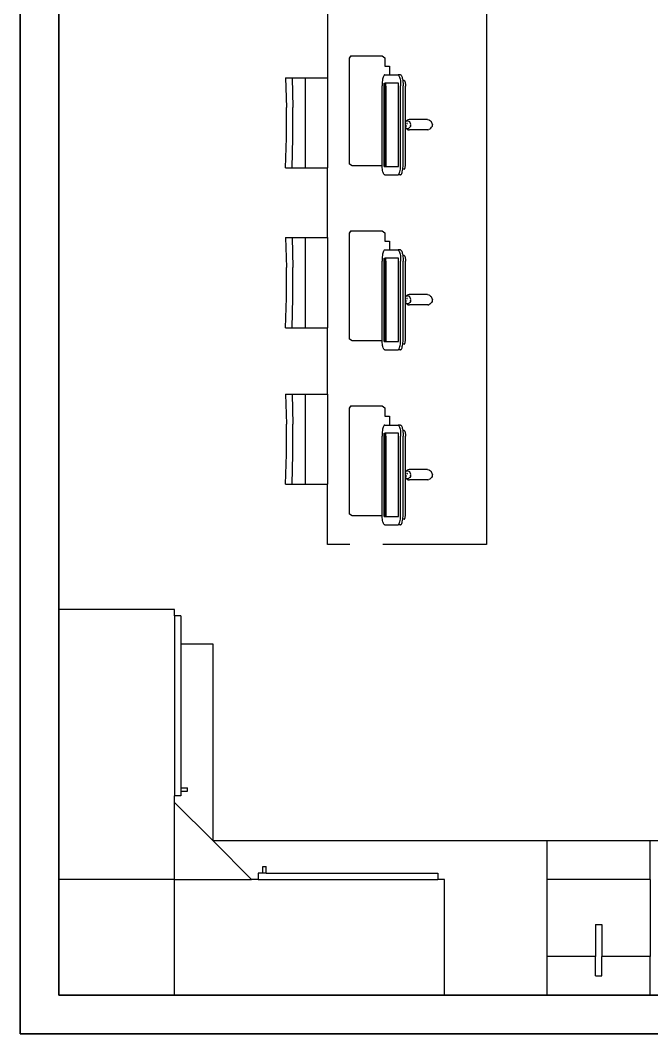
# Model space of a CAD drawing. Header units: inches. Extents: x 1 to 470, y -1 to 318.
# Drawn here: x 0.8 to 99.1, y -0.6 to 157.1 of the extents above; entities that cross this region are included whole.
import ezdxf

# ---------------------------------------------------------------- set-up
doc = ezdxf.new("R2010")
doc.units = ezdxf.units.IN
doc.header["$MEASUREMENT"] = 0
doc.layers.add('wall', color=6, linetype='Continuous', lineweight=35)

# ---------------------------------------------------------------- blocks, each defined once
blk = doc.blocks.new('computer classroom pl')
for p, q in [((206.64, 570.95), (206.64, 588.95)), ((248.64, 570.95), (248.64, 588.95)), ((188.64, 570.95), (206.64, 570.95)), ((206.64, 570.95), (206.64, 558.95)), ((206.64, 570.95), (218.64, 570.95)), ((212.64, 564.95), (218.64, 570.95)), ((218.64, 570.95), (219.64, 570.95)), ((219.64, 569.95), (219.64, 570.95)), ((247.64, 570.95), (219.64, 570.95)), ((247.64, 570.95), (248.64, 570.95)), ((247.64, 569.95), (247.64, 570.95)), ((220.39, 569.95), (219.64, 569.95)), ((220.39, 569.95), (220.39, 568.95)), ((220.89, 569.95), (220.39, 569.95)), ((243.23, 569.95), (220.89, 569.95)), ((220.89, 569.95), (220.89, 568.95)), ((243.23, 564.95), (243.23, 569.95)), ((247.64, 569.95), (243.23, 569.95)), ((220.39, 568.95), (220.89, 568.95)), ((206.64, 558.95), (212.64, 564.95)), ((212.64, 512.95), (212.64, 564.95)), ((212.64, 564.95), (243.23, 564.95)), ((206.64, 557.95), (206.64, 558.95)), ((207.64, 557.95), (206.64, 557.95)), ((206.64, 557.95), (206.64, 529.95)), ((207.64, 557.2), (207.64, 557.95)), ((207.64, 557.2), (208.64, 557.2)), ((207.64, 556.7), (207.64, 557.2)), ((207.64, 556.7), (208.64, 556.7)), ((207.64, 556.7), (207.64, 529.95)), ((208.64, 557.2), (208.64, 556.7)), ((268.12, 553.67), (272.79, 553.55)), ((268.12, 553.67), (268.12, 552.66)), ((272.79, 553.55), (277.48, 553.55)), ((282.15, 553.67), (277.48, 553.55)), ((282.15, 553.67), (282.15, 552.66)), ((292.46, 553.67), (297.13, 553.55)), ((292.46, 553.67), (292.46, 552.66)), ((297.13, 553.55), (301.82, 553.55)), ((306.49, 553.67), (301.82, 553.55)), ((306.49, 553.67), (306.49, 552.66)), ((317.35, 553.67), (322.01, 553.55)), ((317.35, 553.67), (317.35, 552.66)), ((322.01, 553.55), (326.71, 553.55)), ((331.37, 553.67), (326.71, 553.55)), ((331.37, 553.67), (331.37, 552.66)), ((268.12, 552.66), (272.79, 552.54)), ((268.12, 552.66), (268.12, 550.57)), ((272.79, 552.54), (277.48, 552.54)), ((282.15, 552.66), (277.48, 552.54)), ((282.15, 552.66), (282.15, 550.57)), ((292.46, 552.66), (297.13, 552.54)), ((292.46, 552.66), (292.46, 550.57)), ((297.13, 552.54), (301.82, 552.54)), ((306.49, 552.66), (301.82, 552.54)), ((306.49, 552.66), (306.49, 550.57)), ((317.35, 552.66), (322.01, 552.54)), ((317.35, 552.66), (317.35, 550.57)), ((322.01, 552.54), (326.71, 552.54)), ((331.37, 552.66), (326.71, 552.54)), ((331.37, 552.66), (331.37, 550.57)), ((268.12, 550.57), (268.12, 547.13)), ((268.12, 550.57), (282.15, 550.57)), ((282.15, 550.57), (282.15, 547.13)), ((292.46, 550.57), (292.46, 547.13)), ((292.46, 550.57), (306.49, 550.57)), ((306.49, 550.57), (306.49, 547.13)), ((317.35, 550.57), (317.35, 547.13)), ((317.35, 550.57), (331.37, 550.57)), ((331.37, 550.57), (331.37, 547.13)), ((258.75, 543.69), (258.75, 547.13)), ((258.75, 547.13), (268.12, 547.13)), ((282.15, 547.13), (268.12, 547.13)), ((282.15, 547.13), (292.46, 547.13)), ((306.49, 547.13), (292.46, 547.13)), ((306.49, 547.13), (317.35, 547.13)), ((331.37, 547.13), (317.35, 547.13)), ((345.12, 547.13), (331.37, 547.13)), ((263.22, 543.32), (263.48, 543.74)), ((263.22, 543.29), (263.48, 543.71)), ((263.22, 543.32), (263.22, 543.29)), ((263.22, 538.64), (263.22, 543.29)), ((263.48, 543.74), (279.98, 543.74)), ((263.48, 543.74), (263.48, 543.71)), ((263.48, 543.71), (279.98, 543.71)), ((279.98, 543.74), (280.33, 543.51)), ((279.98, 543.71), (280.33, 543.48)), ((280.33, 543.51), (280.33, 543.48)), ((280.33, 543.48), (280.33, 538.64)), ((290.45, 543.32), (290.71, 543.74)), ((290.45, 543.29), (290.71, 543.71)), ((290.45, 543.32), (290.45, 543.29)), ((290.45, 538.64), (290.45, 543.29)), ((290.71, 543.74), (307.21, 543.74)), ((290.71, 543.74), (290.71, 543.71)), ((290.71, 543.71), (307.21, 543.71)), ((307.21, 543.74), (307.55, 543.51)), ((307.21, 543.71), (307.55, 543.48)), ((307.55, 543.51), (307.55, 543.48)), ((307.55, 543.48), (307.55, 538.64)), ((317.67, 543.32), (317.93, 543.74)), ((317.67, 543.29), (317.93, 543.71)), ((317.67, 543.32), (317.67, 543.29)), ((317.67, 538.64), (317.67, 543.29)), ((317.93, 543.74), (334.43, 543.74)), ((317.93, 543.74), (317.93, 543.71)), ((317.93, 543.71), (334.43, 543.71)), ((334.43, 543.74), (334.78, 543.51)), ((334.43, 543.71), (334.78, 543.48)), ((334.78, 543.51), (334.78, 543.48)), ((334.78, 543.48), (334.78, 538.64)), ((258.75, 522.38), (258.75, 538.53)), ((261.81, 538.28), (261.85, 538.34)), ((261.81, 538.24), (261.81, 538.28)), ((261.81, 538.24), (261.81, 536.17)), ((261.85, 538.34), (261.92, 538.39)), ((261.92, 538.39), (262.02, 538.44)), ((262.02, 538.44), (262.15, 538.49)), ((262.15, 538.49), (262.3, 538.53)), ((262.3, 538.53), (262.48, 538.57)), ((262.48, 538.57), (262.67, 538.6)), ((262.67, 538.6), (262.89, 538.62)), ((262.89, 538.62), (263.11, 538.64)), ((263.1, 538.34), (276.05, 538.34)), ((263.1, 538.34), (263.1, 538.15)), ((263.1, 538.15), (276.05, 538.15)), ((263.1, 538.15), (263.1, 538.04)), ((263.2, 538.05), (263.1, 538.04)), ((263.1, 538.04), (263.1, 536.07)), ((263.11, 538.64), (263.22, 538.64)), ((263.31, 538.06), (263.2, 538.05)), ((263.22, 538.64), (263.34, 538.65)), ((263.42, 538.06), (263.31, 538.06)), ((263.34, 538.65), (263.52, 538.65)), ((263.53, 538.06), (263.42, 538.06)), ((263.52, 538.65), (275.63, 538.65)), ((275.62, 538.06), (263.53, 538.06)), ((275.62, 538.06), (275.73, 538.06)), ((275.81, 538.65), (275.63, 538.65)), ((275.73, 538.06), (275.84, 538.06)), ((276.04, 538.64), (275.81, 538.65)), ((275.84, 538.06), (275.95, 538.05)), ((275.95, 538.05), (276.05, 538.04)), ((276.27, 538.62), (276.04, 538.64)), ((276.05, 538.34), (276.05, 538.15)), ((276.05, 538.04), (276.05, 538.15)), ((276.05, 536.07), (276.05, 538.04)), ((276.48, 538.6), (276.27, 538.62)), ((276.67, 538.57), (276.48, 538.6)), ((276.85, 538.53), (276.67, 538.57)), ((277, 538.49), (276.85, 538.53)), ((277.13, 538.44), (277, 538.49)), ((277.23, 538.39), (277.13, 538.44)), ((277.3, 538.34), (277.23, 538.39)), ((277.34, 538.28), (277.3, 538.34)), ((277.34, 538.24), (277.34, 538.28)), ((277.34, 538.24), (277.34, 537.5)), ((280, 538.2), (278.7, 538.2)), ((278.7, 538.2), (278.7, 537.5)), ((280.33, 538.64), (280, 538.2)), ((289.03, 538.24), (289.04, 538.28)), ((289.03, 538.24), (289.03, 536.17)), ((289.04, 538.28), (289.07, 538.34)), ((289.07, 538.34), (289.14, 538.39)), ((289.14, 538.39), (289.24, 538.44)), ((289.24, 538.44), (289.37, 538.49)), ((289.37, 538.49), (289.53, 538.53)), ((289.53, 538.53), (289.7, 538.57)), ((289.7, 538.57), (289.9, 538.6)), ((289.9, 538.6), (290.11, 538.62)), ((290.11, 538.62), (290.33, 538.64)), ((290.33, 538.64), (290.45, 538.64)), ((290.33, 538.34), (303.27, 538.34)), ((290.33, 538.34), (290.33, 538.15)), ((290.33, 538.15), (303.27, 538.15)), ((290.33, 538.15), (290.33, 538.04)), ((290.42, 538.05), (290.33, 538.04)), ((290.33, 538.04), (290.33, 536.07)), ((290.53, 538.06), (290.42, 538.05)), ((290.45, 538.64), (290.57, 538.65)), ((290.64, 538.06), (290.53, 538.06)), ((290.57, 538.65), (290.75, 538.65)), ((290.76, 538.06), (290.64, 538.06)), ((290.75, 538.65), (302.85, 538.65)), ((302.84, 538.06), (290.76, 538.06)), ((302.84, 538.06), (302.96, 538.06)), ((303.04, 538.65), (302.85, 538.65)), ((302.96, 538.06), (303.07, 538.06)), ((303.27, 538.64), (303.04, 538.65)), ((303.07, 538.06), (303.18, 538.05)), ((303.18, 538.05), (303.27, 538.04)), ((303.49, 538.62), (303.27, 538.64)), ((303.27, 538.34), (303.27, 538.15)), ((303.27, 538.04), (303.27, 538.15)), ((303.27, 536.07), (303.27, 538.04)), ((303.7, 538.6), (303.49, 538.62)), ((303.9, 538.57), (303.7, 538.6)), ((304.08, 538.53), (303.9, 538.57)), ((304.23, 538.49), (304.08, 538.53)), ((304.36, 538.44), (304.23, 538.49)), ((304.46, 538.39), (304.36, 538.44)), ((304.53, 538.34), (304.46, 538.39)), ((304.56, 538.28), (304.53, 538.34)), ((304.57, 538.24), (304.56, 538.28)), ((304.57, 538.24), (304.57, 537.5)), ((307.22, 538.2), (305.92, 538.2)), ((305.92, 538.2), (305.92, 537.5)), ((307.55, 538.64), (307.22, 538.2)), ((316.26, 538.28), (316.3, 538.34)), ((316.26, 538.24), (316.26, 538.28)), ((316.26, 538.24), (316.26, 536.17)), ((316.3, 538.34), (316.37, 538.39)), ((316.37, 538.39), (316.47, 538.44)), ((316.47, 538.44), (316.6, 538.49)), ((316.6, 538.49), (316.75, 538.53)), ((316.75, 538.53), (316.93, 538.57)), ((316.93, 538.57), (317.12, 538.6)), ((317.12, 538.6), (317.34, 538.62)), ((317.34, 538.62), (317.56, 538.64)), ((317.55, 538.34), (330.5, 538.34)), ((317.55, 538.34), (317.55, 538.15)), ((317.55, 538.15), (330.5, 538.15)), ((317.55, 538.15), (317.55, 538.04)), ((317.65, 538.05), (317.55, 538.04)), ((317.55, 538.04), (317.55, 536.07)), ((317.56, 538.64), (317.67, 538.64)), ((317.76, 538.06), (317.65, 538.05)), ((317.67, 538.64), (317.79, 538.65)), ((317.87, 538.06), (317.76, 538.06)), ((317.79, 538.65), (317.97, 538.65)), ((317.98, 538.06), (317.87, 538.06)), ((317.97, 538.65), (330.08, 538.65)), ((330.07, 538.06), (317.98, 538.06)), ((330.07, 538.06), (330.18, 538.06)), ((330.26, 538.65), (330.08, 538.65)), ((330.18, 538.06), (330.29, 538.06)), ((330.49, 538.64), (330.26, 538.65)), ((330.29, 538.06), (330.4, 538.05)), ((330.4, 538.05), (330.5, 538.04)), ((330.72, 538.62), (330.49, 538.64)), ((330.5, 538.34), (330.5, 538.15)), ((330.5, 538.04), (330.5, 538.15)), ((330.5, 536.07), (330.5, 538.04)), ((330.93, 538.6), (330.72, 538.62)), ((331.12, 538.57), (330.93, 538.6)), ((331.3, 538.53), (331.12, 538.57)), ((331.45, 538.49), (331.3, 538.53)), ((331.58, 538.44), (331.45, 538.49)), ((331.68, 538.39), (331.58, 538.44)), ((331.75, 538.34), (331.68, 538.39)), ((331.79, 538.28), (331.75, 538.34)), ((331.79, 538.24), (331.79, 538.28)), ((331.79, 538.24), (331.79, 537.5)), ((334.45, 538.2), (333.15, 538.2)), ((333.15, 538.2), (333.15, 537.5)), ((334.78, 538.64), (334.45, 538.2)), ((261.81, 536.17), (261.81, 536.13)), ((261.81, 535.79), (261.81, 536.17)), ((261.81, 536.13), (261.85, 536.07)), ((261.85, 536.07), (261.92, 536.02)), ((263.1, 536.07), (276.05, 536.07)), ((277.3, 536.07), (277.23, 536.02)), ((277.34, 536.13), (277.3, 536.07)), ((278.7, 537.5), (277.34, 537.5)), ((277.34, 537.5), (277.34, 536.17)), ((277.34, 535.79), (277.34, 536.17)), ((277.34, 536.17), (277.34, 536.13)), ((289.03, 536.17), (289.04, 536.13)), ((289.03, 535.79), (289.03, 536.17)), ((289.04, 536.13), (289.07, 536.07)), ((289.07, 536.07), (289.14, 536.02)), ((290.33, 536.07), (303.27, 536.07)), ((304.53, 536.07), (304.46, 536.02)), ((304.56, 536.13), (304.53, 536.07)), ((304.57, 536.17), (304.56, 536.13)), ((305.92, 537.5), (304.57, 537.5)), ((304.57, 537.5), (304.57, 536.17)), ((304.57, 535.79), (304.57, 536.17)), ((316.26, 536.17), (316.26, 536.13)), ((316.26, 535.79), (316.26, 536.17)), ((316.26, 536.13), (316.3, 536.07)), ((316.3, 536.07), (316.37, 536.02)), ((317.55, 536.07), (330.5, 536.07)), ((331.75, 536.07), (331.68, 536.02)), ((331.79, 536.13), (331.75, 536.07)), ((333.15, 537.5), (331.79, 537.5)), ((331.79, 537.5), (331.79, 536.17)), ((331.79, 535.79), (331.79, 536.17)), ((331.79, 536.17), (331.79, 536.13)), ((261.81, 535.79), (261.81, 535.75)), ((261.81, 535.75), (261.85, 535.69)), ((261.85, 535.69), (261.92, 535.64)), ((261.92, 536.02), (262.02, 535.97)), ((261.92, 535.64), (262.02, 535.59)), ((262.02, 535.97), (262.15, 535.92)), ((262.02, 535.59), (262.15, 535.54)), ((262.15, 535.92), (262.3, 535.88)), ((262.15, 535.54), (262.3, 535.5)), ((262.3, 535.88), (262.48, 535.84)), ((262.3, 535.5), (262.48, 535.46)), ((262.48, 535.84), (262.67, 535.81)), ((262.48, 535.46), (262.67, 535.43)), ((262.67, 535.81), (262.89, 535.79)), ((262.67, 535.43), (262.89, 535.41)), ((262.67, 535.22), (262.67, 535.43)), ((262.67, 535.43), (262.67, 535.43)), ((262.67, 535.22), (262.67, 535.19)), ((262.67, 535.19), (262.69, 535.16)), ((262.69, 535.16), (262.73, 535.14)), ((262.73, 535.14), (262.77, 535.11)), ((262.77, 535.11), (262.84, 535.09)), ((262.84, 535.09), (262.91, 535.07)), ((262.89, 535.79), (263.11, 535.77)), ((262.89, 535.41), (263.11, 535.39)), ((262.91, 535.07), (263, 535.05)), ((263, 535.05), (263.09, 535.04)), ((263.09, 535.04), (263.2, 535.02)), ((263.11, 535.77), (263.34, 535.76)), ((263.11, 535.39), (263.34, 535.38)), ((263.2, 535.02), (263.31, 535.02)), ((263.31, 535.02), (263.42, 535.01)), ((263.34, 535.76), (263.52, 535.76)), ((263.34, 535.38), (263.52, 535.38)), ((263.42, 535.01), (263.53, 535.01)), ((263.52, 535.76), (275.63, 535.76)), ((263.52, 535.38), (275.63, 535.38)), ((263.53, 535.01), (269.18, 535.01)), ((268.82, 534.57), (268.8, 534.41)), ((268.89, 534.73), (268.82, 534.57)), ((269.01, 534.86), (268.89, 534.73)), ((269.02, 534.78), (269, 534.65)), ((269, 534.65), (269.03, 534.53)), ((269.01, 534.86), (269.16, 535)), ((269.02, 534.78), (269.07, 534.89)), ((269.1, 534.42), (269.03, 534.53)), ((269.07, 534.89), (269.16, 535)), ((269.18, 535.01), (269.16, 535)), ((269.18, 535.01), (269.4, 535.01)), ((269.4, 534.92), (269.4, 535.01)), ((269.4, 535.01), (269.8, 535.01)), ((269.43, 534.85), (269.41, 534.79)), ((269.43, 534.85), (269.41, 534.83)), ((269.41, 534.83), (269.41, 534.79)), ((269.42, 534.86), (269.43, 534.85)), ((269.8, 534.8), (269.77, 534.72)), ((269.77, 534.72), (269.79, 534.76)), ((269.79, 534.76), (269.8, 534.8)), ((269.8, 535.01), (269.8, 534.89)), ((269.8, 535.01), (270.02, 535.01)), ((270.11, 534.93), (270.02, 535.01)), ((270.02, 535.01), (270.14, 534.9)), ((270.02, 535.01), (275.62, 535.01)), ((270.17, 534.81), (270.11, 534.93)), ((270.13, 534.45), (270.18, 534.57)), ((270.28, 534.77), (270.14, 534.9)), ((270.2, 534.69), (270.17, 534.81)), ((270.18, 534.57), (270.2, 534.69)), ((270.37, 534.62), (270.28, 534.77)), ((270.4, 534.46), (270.37, 534.62)), ((270.4, 531.57), (270.4, 534.46)), ((275.73, 535.01), (275.62, 535.01)), ((275.81, 535.76), (275.63, 535.76)), ((275.81, 535.38), (275.63, 535.38)), ((275.84, 535.02), (275.73, 535.01)), ((276.04, 535.77), (275.81, 535.76)), ((276.04, 535.39), (275.81, 535.38)), ((275.95, 535.02), (275.84, 535.02)), ((276.06, 535.04), (275.95, 535.02)), ((276.27, 535.79), (276.04, 535.77)), ((276.27, 535.41), (276.04, 535.39)), ((276.15, 535.05), (276.06, 535.04)), ((276.24, 535.07), (276.15, 535.05)), ((276.31, 535.09), (276.24, 535.07)), ((276.48, 535.81), (276.27, 535.79)), ((276.48, 535.43), (276.27, 535.41)), ((276.38, 535.11), (276.31, 535.09)), ((276.42, 535.14), (276.38, 535.11)), ((276.46, 535.16), (276.42, 535.14)), ((276.48, 535.19), (276.46, 535.16)), ((276.67, 535.84), (276.48, 535.81)), ((276.67, 535.46), (276.48, 535.43)), ((276.48, 535.22), (276.48, 535.43)), ((276.48, 535.43), (276.48, 535.43)), ((276.48, 535.22), (276.48, 535.19)), ((276.85, 535.88), (276.67, 535.84)), ((276.85, 535.5), (276.67, 535.46)), ((277, 535.92), (276.85, 535.88)), ((277, 535.54), (276.85, 535.5)), ((277.13, 535.97), (277, 535.92)), ((277.13, 535.59), (277, 535.54)), ((277.23, 536.02), (277.13, 535.97)), ((277.23, 535.64), (277.13, 535.59)), ((277.3, 535.69), (277.23, 535.64)), ((277.34, 535.75), (277.3, 535.69)), ((277.34, 535.79), (277.34, 535.75)), ((289.03, 535.79), (289.04, 535.75)), ((289.04, 535.75), (289.07, 535.69)), ((289.07, 535.69), (289.14, 535.64)), ((289.14, 536.02), (289.24, 535.97)), ((289.14, 535.64), (289.24, 535.59)), ((289.24, 535.97), (289.37, 535.92)), ((289.24, 535.59), (289.37, 535.54)), ((289.37, 535.92), (289.53, 535.88)), ((289.37, 535.54), (289.53, 535.5)), ((289.53, 535.88), (289.7, 535.84)), ((289.53, 535.5), (289.7, 535.46)), ((289.7, 535.84), (289.9, 535.81)), ((289.7, 535.46), (289.9, 535.43)), ((289.9, 535.81), (290.11, 535.79)), ((289.9, 535.43), (290.11, 535.41)), ((289.9, 535.22), (289.9, 535.43)), ((289.9, 535.43), (289.9, 535.43)), ((289.9, 535.22), (289.9, 535.19)), ((289.9, 535.19), (289.92, 535.16)), ((289.92, 535.16), (289.95, 535.14)), ((289.95, 535.14), (290, 535.11)), ((290, 535.11), (290.06, 535.09)), ((290.06, 535.09), (290.14, 535.07)), ((290.11, 535.79), (290.33, 535.77)), ((290.11, 535.41), (290.33, 535.39)), ((290.14, 535.07), (290.22, 535.05)), ((290.22, 535.05), (290.32, 535.04)), ((290.32, 535.04), (290.42, 535.02)), ((290.33, 535.77), (290.57, 535.76)), ((290.33, 535.39), (290.57, 535.38)), ((290.42, 535.02), (290.53, 535.02)), ((290.53, 535.02), (290.64, 535.01)), ((290.57, 535.76), (290.75, 535.76)), ((290.57, 535.38), (290.75, 535.38)), ((290.64, 535.01), (290.76, 535.01)), ((290.75, 535.76), (302.85, 535.76)), ((290.75, 535.38), (302.85, 535.38)), ((290.76, 535.01), (296.41, 535.01)), ((296.05, 534.57), (296.03, 534.41)), ((296.12, 534.73), (296.05, 534.57)), ((296.24, 534.86), (296.12, 534.73)), ((296.24, 534.78), (296.23, 534.65)), ((296.23, 534.65), (296.25, 534.53)), ((296.24, 534.86), (296.39, 535)), ((296.24, 534.78), (296.3, 534.89)), ((296.32, 534.42), (296.25, 534.53)), ((296.3, 534.89), (296.39, 535)), ((296.41, 535.01), (296.39, 535)), ((296.41, 535.01), (296.63, 535.01)), ((296.63, 534.92), (296.63, 535.01)), ((296.63, 535.01), (297.02, 535.01)), ((296.65, 534.85), (296.63, 534.79)), ((296.64, 534.83), (296.63, 534.79)), ((296.65, 534.85), (296.64, 534.83)), ((296.65, 534.86), (296.65, 534.85)), ((297.02, 534.8), (297, 534.72)), ((297, 534.72), (297.02, 534.76)), ((297.02, 535.01), (297.02, 534.89)), ((297.02, 535.01), (297.24, 535.01)), ((297.02, 534.76), (297.02, 534.8)), ((297.33, 534.93), (297.24, 535.01)), ((297.24, 535.01), (297.37, 534.9)), ((297.24, 535.01), (299.93, 535.01)), ((297.4, 534.81), (297.33, 534.93)), ((297.36, 534.45), (297.41, 534.57)), ((297.5, 534.77), (297.37, 534.9)), ((297.42, 534.69), (297.4, 534.81)), ((297.41, 534.57), (297.42, 534.69)), ((297.59, 534.62), (297.5, 534.77)), ((297.63, 534.46), (297.59, 534.62)), ((297.63, 531.57), (297.63, 534.46)), ((299.93, 535.01), (302.84, 535.01)), ((302.96, 535.01), (302.84, 535.01)), ((303.04, 535.76), (302.85, 535.76)), ((303.04, 535.38), (302.85, 535.38)), ((303.07, 535.02), (302.96, 535.01)), ((303.27, 535.77), (303.04, 535.76)), ((303.27, 535.39), (303.04, 535.38)), ((303.18, 535.02), (303.07, 535.02)), ((303.28, 535.04), (303.18, 535.02)), ((303.49, 535.79), (303.27, 535.77)), ((303.49, 535.41), (303.27, 535.39)), ((303.38, 535.05), (303.28, 535.04)), ((303.46, 535.07), (303.38, 535.05)), ((303.54, 535.09), (303.46, 535.07)), ((303.7, 535.81), (303.49, 535.79)), ((303.7, 535.43), (303.49, 535.41)), ((303.6, 535.11), (303.54, 535.09)), ((303.65, 535.14), (303.6, 535.11)), ((303.68, 535.16), (303.65, 535.14)), ((303.7, 535.19), (303.68, 535.16)), ((303.9, 535.84), (303.7, 535.81)), ((303.9, 535.46), (303.7, 535.43)), ((303.7, 535.22), (303.7, 535.43)), ((303.7, 535.43), (303.7, 535.43)), ((303.7, 535.22), (303.7, 535.19)), ((304.08, 535.88), (303.9, 535.84)), ((304.08, 535.5), (303.9, 535.46)), ((304.23, 535.92), (304.08, 535.88)), ((304.23, 535.54), (304.08, 535.5)), ((304.36, 535.97), (304.23, 535.92)), ((304.36, 535.59), (304.23, 535.54)), ((304.46, 536.02), (304.36, 535.97)), ((304.46, 535.64), (304.36, 535.59)), ((304.53, 535.69), (304.46, 535.64)), ((304.56, 535.75), (304.53, 535.69)), ((304.57, 535.79), (304.56, 535.75)), ((316.26, 535.79), (316.26, 535.75)), ((316.26, 535.75), (316.3, 535.69)), ((316.3, 535.69), (316.37, 535.64)), ((316.37, 536.02), (316.47, 535.97)), ((316.37, 535.64), (316.47, 535.59)), ((316.47, 535.97), (316.6, 535.92)), ((316.47, 535.59), (316.6, 535.54)), ((316.6, 535.92), (316.75, 535.88)), ((316.6, 535.54), (316.75, 535.5)), ((316.75, 535.88), (316.93, 535.84)), ((316.75, 535.5), (316.93, 535.46)), ((316.93, 535.84), (317.12, 535.81)), ((316.93, 535.46), (317.12, 535.43)), ((317.12, 535.81), (317.34, 535.79)), ((317.12, 535.43), (317.34, 535.41)), ((317.12, 535.22), (317.12, 535.43)), ((317.12, 535.43), (317.12, 535.43)), ((317.12, 535.22), (317.12, 535.19)), ((317.12, 535.19), (317.14, 535.16)), ((317.14, 535.16), (317.18, 535.14)), ((317.18, 535.14), (317.22, 535.11)), ((317.22, 535.11), (317.29, 535.09)), ((317.29, 535.09), (317.36, 535.07)), ((317.34, 535.79), (317.56, 535.77)), ((317.34, 535.41), (317.56, 535.39)), ((317.36, 535.07), (317.45, 535.05)), ((317.45, 535.05), (317.54, 535.04)), ((317.54, 535.04), (317.65, 535.02)), ((317.56, 535.77), (317.79, 535.76)), ((317.56, 535.39), (317.79, 535.38)), ((317.65, 535.02), (317.76, 535.02)), ((317.76, 535.02), (317.87, 535.01)), ((317.79, 535.76), (317.97, 535.76)), ((317.79, 535.38), (317.97, 535.38)), ((317.87, 535.01), (317.98, 535.01)), ((317.97, 535.76), (330.08, 535.76)), ((317.97, 535.38), (330.08, 535.38)), ((317.98, 535.01), (323.63, 535.01)), ((323.27, 534.57), (323.25, 534.41)), ((323.34, 534.73), (323.27, 534.57)), ((323.46, 534.86), (323.34, 534.73)), ((323.47, 534.78), (323.45, 534.65)), ((323.45, 534.65), (323.48, 534.53)), ((323.46, 534.86), (323.61, 535)), ((323.47, 534.78), (323.52, 534.89)), ((323.55, 534.42), (323.48, 534.53)), ((323.52, 534.89), (323.61, 535)), ((323.63, 535.01), (323.61, 535)), ((323.63, 535.01), (323.85, 535.01)), ((323.85, 534.92), (323.85, 535.01)), ((323.85, 535.01), (324.25, 535.01)), ((323.88, 534.85), (323.86, 534.79)), ((323.88, 534.85), (323.86, 534.83)), ((323.86, 534.83), (323.86, 534.79)), ((323.87, 534.86), (323.88, 534.85)), ((324.25, 534.8), (324.22, 534.72)), ((324.22, 534.72), (324.24, 534.76)), ((324.24, 534.76), (324.25, 534.8)), ((324.25, 535.01), (324.25, 534.89)), ((324.25, 535.01), (324.47, 535.01)), ((324.56, 534.93), (324.47, 535.01)), ((324.47, 535.01), (324.59, 534.9)), ((324.47, 535.01), (327.16, 535.01)), ((324.62, 534.81), (324.56, 534.93)), ((324.58, 534.45), (324.63, 534.57)), ((324.73, 534.77), (324.59, 534.9)), ((324.65, 534.69), (324.62, 534.81)), ((324.63, 534.57), (324.65, 534.69)), ((324.82, 534.62), (324.73, 534.77)), ((324.85, 534.46), (324.82, 534.62)), ((324.85, 531.57), (324.85, 534.46)), ((327.16, 535.01), (330.07, 535.01)), ((330.18, 535.01), (330.07, 535.01)), ((330.26, 535.76), (330.08, 535.76)), ((330.26, 535.38), (330.08, 535.38)), ((330.29, 535.02), (330.18, 535.01)), ((330.49, 535.77), (330.26, 535.76)), ((330.49, 535.39), (330.26, 535.38)), ((330.4, 535.02), (330.29, 535.02)), ((330.51, 535.04), (330.4, 535.02)), ((330.72, 535.79), (330.49, 535.77)), ((330.72, 535.41), (330.49, 535.39)), ((330.6, 535.05), (330.51, 535.04)), ((330.69, 535.07), (330.6, 535.05)), ((330.76, 535.09), (330.69, 535.07)), ((330.93, 535.81), (330.72, 535.79)), ((330.93, 535.43), (330.72, 535.41)), ((330.83, 535.11), (330.76, 535.09)), ((330.87, 535.14), (330.83, 535.11)), ((330.91, 535.16), (330.87, 535.14)), ((330.93, 535.19), (330.91, 535.16)), ((331.12, 535.84), (330.93, 535.81)), ((331.12, 535.46), (330.93, 535.43)), ((330.93, 535.22), (330.93, 535.43)), ((330.93, 535.43), (330.93, 535.43)), ((330.93, 535.22), (330.93, 535.19)), ((331.3, 535.88), (331.12, 535.84)), ((331.3, 535.5), (331.12, 535.46)), ((331.45, 535.92), (331.3, 535.88)), ((331.45, 535.54), (331.3, 535.5)), ((331.58, 535.97), (331.45, 535.92)), ((331.58, 535.59), (331.45, 535.54)), ((331.68, 536.02), (331.58, 535.97)), ((331.68, 535.64), (331.58, 535.59)), ((331.75, 535.69), (331.68, 535.64)), ((331.79, 535.75), (331.75, 535.69)), ((331.79, 535.79), (331.79, 535.75)), ((268.8, 531.52), (268.8, 534.41)), ((269.2, 534.32), (269.1, 534.42)), ((269.32, 534.25), (269.2, 534.32)), ((269.47, 534.21), (269.32, 534.25)), ((269.47, 534.21), (269.62, 534.19)), ((269.62, 534.19), (269.78, 534.22)), ((269.78, 534.22), (269.92, 534.27)), ((269.92, 534.27), (270.04, 534.35)), ((270.04, 534.35), (270.13, 534.45)), ((296.03, 531.52), (296.03, 534.41)), ((296.42, 534.32), (296.32, 534.42)), ((296.55, 534.25), (296.42, 534.32)), ((296.69, 534.21), (296.55, 534.25)), ((296.69, 534.21), (296.85, 534.19)), ((296.85, 534.19), (297, 534.22)), ((297, 534.22), (297.15, 534.27)), ((297.15, 534.27), (297.27, 534.35)), ((297.27, 534.35), (297.36, 534.45)), ((323.25, 531.52), (323.25, 534.41)), ((323.65, 534.32), (323.55, 534.42)), ((323.77, 534.25), (323.65, 534.32)), ((323.92, 534.21), (323.77, 534.25)), ((323.92, 534.21), (324.07, 534.19)), ((324.07, 534.19), (324.23, 534.22)), ((324.23, 534.22), (324.37, 534.27)), ((324.37, 534.27), (324.49, 534.35)), ((324.49, 534.35), (324.58, 534.45)), ((268.8, 531.52), (268.84, 531.35)), ((268.92, 531.2), (268.84, 531.35)), ((270.38, 531.4), (270.31, 531.25)), ((270.4, 531.57), (270.38, 531.4)), ((296.03, 531.52), (296.06, 531.35)), ((296.15, 531.2), (296.06, 531.35)), ((297.61, 531.4), (297.53, 531.25)), ((297.63, 531.57), (297.61, 531.4)), ((323.25, 531.52), (323.29, 531.35)), ((323.37, 531.2), (323.29, 531.35)), ((324.83, 531.4), (324.76, 531.25)), ((324.85, 531.57), (324.83, 531.4)), ((206.64, 528.95), (206.64, 529.95)), ((207.64, 529.95), (206.64, 529.95)), ((269.06, 531.07), (268.92, 531.2)), ((269.06, 531.07), (269.2, 530.95)), ((269.32, 530.88), (269.2, 530.95)), ((269.47, 530.84), (269.32, 530.88)), ((269.62, 530.82), (269.47, 530.84)), ((269.62, 530.82), (269.78, 530.85)), ((269.78, 530.85), (269.92, 530.9)), ((269.92, 530.9), (270.04, 530.98)), ((270.19, 531.11), (270.04, 530.98)), ((270.31, 531.25), (270.19, 531.11)), ((296.28, 531.07), (296.15, 531.2)), ((296.28, 531.07), (296.42, 530.95)), ((296.55, 530.88), (296.42, 530.95)), ((296.69, 530.84), (296.55, 530.88)), ((296.85, 530.82), (296.69, 530.84)), ((296.85, 530.82), (297, 530.85)), ((297, 530.85), (297.15, 530.9)), ((297.15, 530.9), (297.27, 530.98)), ((297.41, 531.11), (297.27, 530.98)), ((297.53, 531.25), (297.41, 531.11)), ((323.51, 531.07), (323.37, 531.2)), ((323.51, 531.07), (323.65, 530.95)), ((323.77, 530.88), (323.65, 530.95)), ((323.92, 530.84), (323.77, 530.88)), ((324.07, 530.82), (323.92, 530.84)), ((324.07, 530.82), (324.23, 530.85)), ((324.23, 530.85), (324.37, 530.9)), ((324.37, 530.9), (324.49, 530.98)), ((324.64, 531.11), (324.49, 530.98)), ((324.76, 531.25), (324.64, 531.11)), ((188.64, 528.95), (206.64, 528.95)), ((420.03, 522.38), (258.75, 522.38)), ((188.64, 512.95), (194.64, 512.95)), ((194.64, 505.45), (194.64, 512.95)), ((194.64, 512.95), (206.64, 512.95)), ((206.64, 512.95), (212.64, 512.95)), ((206.64, 496.95), (206.64, 512.95)), ((212.64, 496.95), (212.64, 512.95)), ((191.64, 505.45), (191.64, 504.45)), ((191.64, 505.45), (194.64, 505.45)), ((199.64, 505.45), (194.64, 505.45)), ((199.64, 505.45), (199.64, 504.45)), ((191.64, 504.45), (194.64, 504.45)), ((194.64, 496.95), (194.64, 504.45)), ((199.64, 504.45), (194.64, 504.45)), ((188.64, 496.95), (194.64, 496.95)), ((206.64, 496.95), (194.64, 496.95)), ((206.64, 496.95), (212.64, 496.95)), ((212.64, 344.95), (212.64, 496.95))]:
    blk.add_line(p, q)
at = {"layer": 'wall'}
for p, q in [((485.89, 594.95), (182.64, 594.95)), ((182.64, 594.95), (182.64, 589.9)), ((182.64, 589.9), (182.64, 588.95)), ((182.64, 588.95), (182.64, 132.15)), ((188.64, 588.95), (188.64, 570.95)), ((206.64, 588.95), (188.64, 588.95)), ((248.64, 588.95), (206.64, 588.95)), ((454.66, 588.95), (248.64, 588.95)), ((188.64, 528.95), (188.64, 570.95)), ((188.64, 512.95), (188.64, 528.95)), ((188.64, 496.95), (188.64, 512.95)), ((188.64, 480.95), (188.64, 496.95))]:
    blk.add_line(p, q, dxfattribs=at)

msp = doc.modelspace()

# ---------------------------------------------------------------- block references
at = {"rotation": 90.00000000000001}
msp.add_blockref('computer classroom pl', (595.79, -183.23), dxfattribs=at)

doc.saveas('drawing.dxf')
